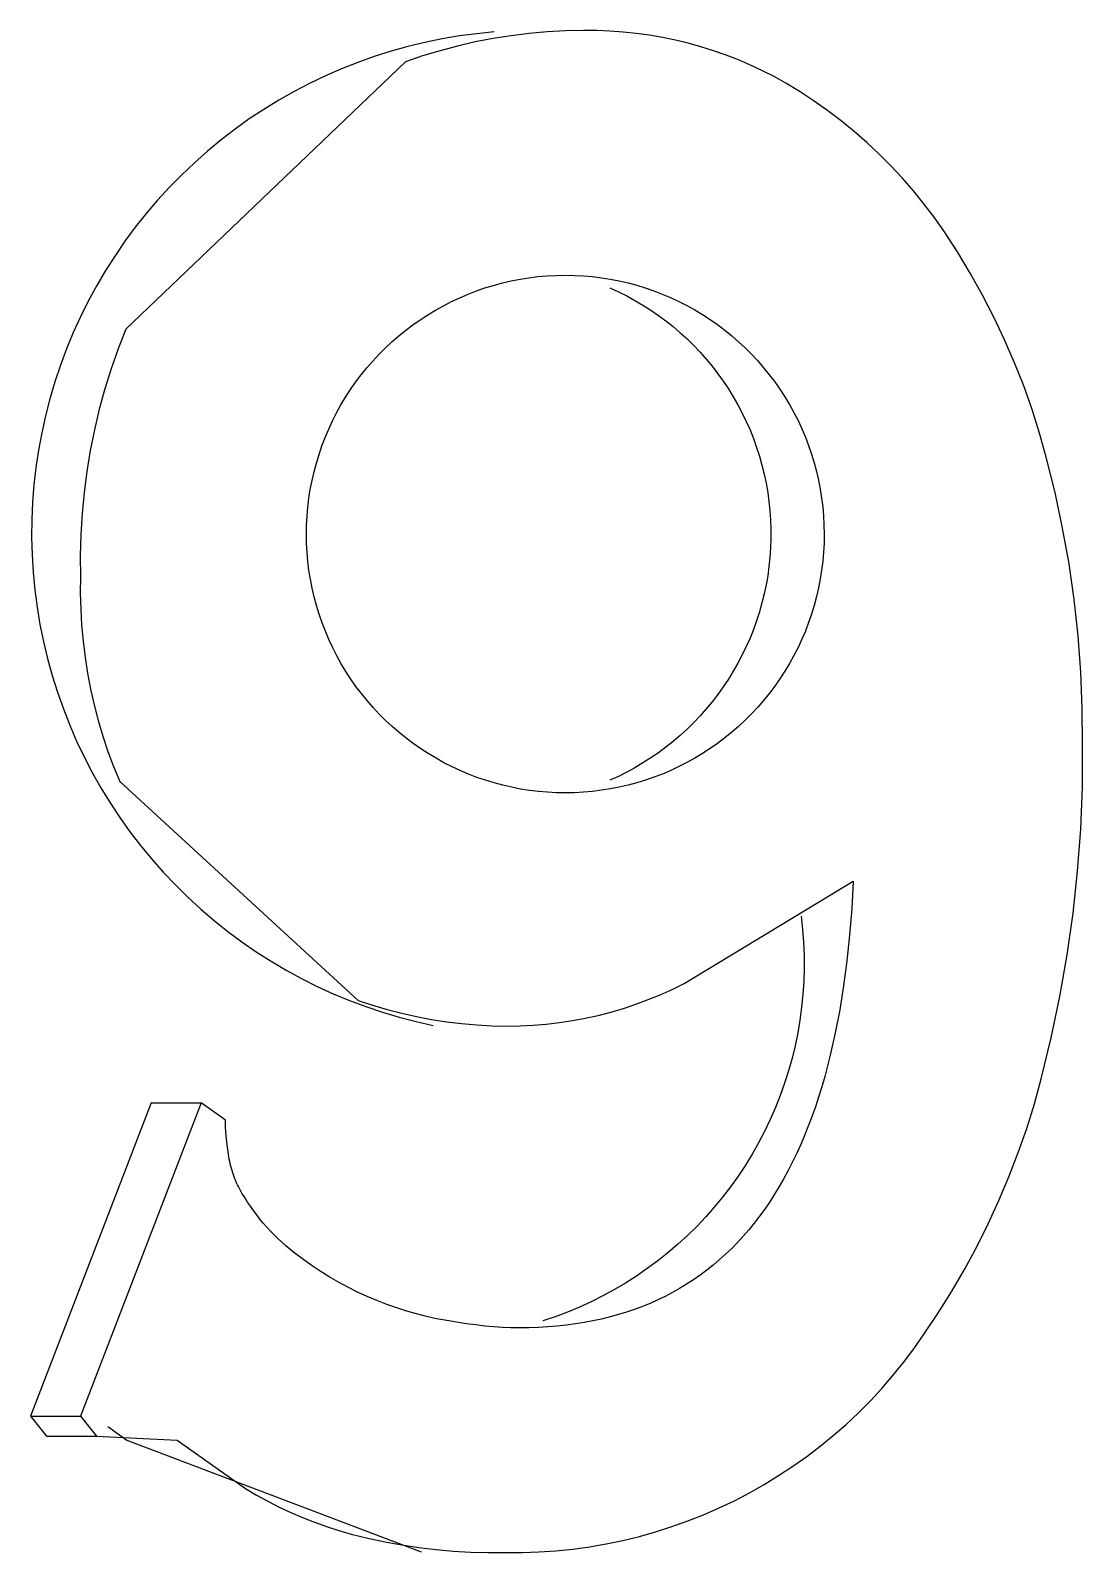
# Model space of a CAD drawing. Header units: millimetres. Extents: x 974 to 5700, y -47 to 3256.
# Drawn here: x 2808.15 to 2809.414, y 2651.844 to 2653.673 of the extents above; entities that cross this region are included whole.
import ezdxf

# ---------------------------------------------------------------- set-up
doc = ezdxf.new("R2010")
doc.units = ezdxf.units.MM
doc.header["$MEASUREMENT"] = 0
doc.layers.add('Utwórz2D linie widoczne', color=7, linetype='Continuous', true_color=0x000000)

msp = doc.modelspace()

# ---------------------------------------------------------------- linework, layer by layer
at = {"layer": 'Utwórz2D linie widoczne'}
for p, q in [((2808.6241, 2653.6586), (2808.6037, 2653.6537)), ((2808.6448, 2653.6629), (2808.6241, 2653.6586)), ((2808.6655, 2653.6664), (2808.6448, 2653.6629)), ((2808.6847, 2653.6592), (2808.6634, 2653.6543)), ((2808.6864, 2653.6691), (2808.6655, 2653.6664)), ((2808.7062, 2653.6633), (2808.6847, 2653.6592)), ((2808.7074, 2653.6712), (2808.6864, 2653.6691)), ((2808.7277, 2653.6667), (2808.7062, 2653.6633)), ((2808.7494, 2653.6694), (2808.7277, 2653.6667)), ((2808.7711, 2653.6713), (2808.7494, 2653.6694)), ((2808.7929, 2653.6726), (2808.7711, 2653.6713)), ((2808.8148, 2653.673), (2808.7929, 2653.6726)), ((2808.8306, 2653.6729), (2808.8148, 2653.673)), ((2808.8465, 2653.6723), (2808.8306, 2653.6729)), ((2808.8624, 2653.6711), (2808.8465, 2653.6723)), ((2808.8781, 2653.6695), (2808.8624, 2653.6711)), ((2808.8939, 2653.6673), (2808.8781, 2653.6695)), ((2808.9095, 2653.6646), (2808.8939, 2653.6673)), ((2808.9251, 2653.6613), (2808.9095, 2653.6646)), ((2808.9405, 2653.6576), (2808.9251, 2653.6613)), ((2808.5633, 2653.6417), (2808.5434, 2653.6346)), ((2808.5834, 2653.648), (2808.5633, 2653.6417)), ((2808.6037, 2653.6537), (2808.5834, 2653.648)), ((2808.6214, 2653.6425), (2808.6007, 2653.6355)), ((2808.6423, 2653.6487), (2808.6214, 2653.6425)), ((2808.6634, 2653.6543), (2808.6423, 2653.6487)), ((2808.9558, 2653.6533), (2808.9405, 2653.6576)), ((2808.971, 2653.6486), (2808.9558, 2653.6533)), ((2808.986, 2653.6433), (2808.971, 2653.6486)), ((2809.0008, 2653.6376), (2808.986, 2653.6433)), ((2808.6007, 2653.6355), (2808.2647, 2653.3141)), ((2808.5238, 2653.6269), (2808.5045, 2653.6185)), ((2808.5434, 2653.6346), (2808.5238, 2653.6269)), ((2809.0154, 2653.6314), (2809.0008, 2653.6376)), ((2809.0298, 2653.6246), (2809.0154, 2653.6314)), ((2809.0439, 2653.6175), (2809.0298, 2653.6246)), ((2808.4855, 2653.6094), (2808.4668, 2653.5996)), ((2808.5045, 2653.6185), (2808.4855, 2653.6094)), ((2809.0579, 2653.6098), (2809.0439, 2653.6175)), ((2809.0751, 2653.5993), (2809.0579, 2653.6098)), ((2808.4485, 2653.5893), (2808.4306, 2653.5782)), ((2808.4668, 2653.5996), (2808.4485, 2653.5893)), ((2809.0919, 2653.5882), (2809.0751, 2653.5993)), ((2809.1084, 2653.5765), (2809.0919, 2653.5882)), ((2808.413, 2653.5666), (2808.3959, 2653.5543)), ((2808.4306, 2653.5782), (2808.413, 2653.5666)), ((2809.1244, 2653.5643), (2809.1084, 2653.5765)), ((2808.3959, 2653.5543), (2808.3792, 2653.5415)), ((2809.14, 2653.5516), (2809.1244, 2653.5643)), ((2809.1552, 2653.5383), (2809.14, 2653.5516)), ((2808.3792, 2653.5415), (2808.3629, 2653.5281)), ((2809.1699, 2653.5245), (2809.1552, 2653.5383)), ((2808.3471, 2653.5141), (2808.3319, 2653.4996)), ((2808.3629, 2653.5281), (2808.3471, 2653.5141)), ((2809.1842, 2653.5102), (2809.1699, 2653.5245)), ((2808.3319, 2653.4996), (2808.3171, 2653.4846)), ((2809.1979, 2653.4954), (2809.1842, 2653.5102)), ((2809.2111, 2653.4802), (2809.1979, 2653.4954)), ((2808.3171, 2653.4846), (2808.3029, 2653.4691)), ((2809.2238, 2653.4646), (2809.2111, 2653.4802)), ((2808.3029, 2653.4691), (2808.2892, 2653.453)), ((2809.236, 2653.4485), (2809.2238, 2653.4646)), ((2808.2892, 2653.453), (2808.2761, 2653.4365)), ((2809.2476, 2653.432), (2809.236, 2653.4485)), ((2808.2761, 2653.4365), (2808.2636, 2653.4196)), ((2809.264, 2653.4069), (2809.2476, 2653.432)), ((2808.2517, 2653.4022), (2808.2403, 2653.3845)), ((2808.2636, 2653.4196), (2808.2517, 2653.4022)), ((2809.2795, 2653.3812), (2809.264, 2653.4069)), ((2808.2403, 2653.3845), (2808.2297, 2653.3663)), ((2808.2297, 2653.3663), (2808.2196, 2653.3478)), ((2808.6963, 2653.3635), (2808.7067, 2653.3666)), ((2808.7067, 2653.3666), (2808.7172, 2653.3695)), ((2808.7172, 2653.3695), (2808.7277, 2653.3719)), ((2808.7277, 2653.3719), (2808.7384, 2653.374)), ((2808.7384, 2653.374), (2808.7491, 2653.3757)), ((2808.7491, 2653.3757), (2808.7599, 2653.3771)), ((2808.7599, 2653.3771), (2808.7707, 2653.378)), ((2808.7707, 2653.378), (2808.7815, 2653.3786)), ((2808.7815, 2653.3786), (2808.7924, 2653.3788)), ((2808.7929, 2653.3788), (2808.8038, 2653.3786)), ((2808.8038, 2653.3786), (2808.8146, 2653.378)), ((2808.8146, 2653.378), (2808.8254, 2653.3771)), ((2808.8254, 2653.3771), (2808.8362, 2653.3758)), ((2808.8362, 2653.3758), (2808.8469, 2653.3741)), ((2808.8469, 2653.3741), (2808.8576, 2653.372)), ((2808.8576, 2653.372), (2808.8682, 2653.3696)), ((2808.8682, 2653.3696), (2808.8787, 2653.3667)), ((2808.8787, 2653.3667), (2808.889, 2653.3636)), ((2809.2942, 2653.355), (2809.2795, 2653.3812)), ((2808.2196, 2653.3478), (2808.2102, 2653.3289)), ((2808.6464, 2653.3422), (2808.6561, 2653.3471)), ((2808.6561, 2653.3471), (2808.6659, 2653.3517)), ((2808.6659, 2653.3517), (2808.6759, 2653.356)), ((2808.6759, 2653.356), (2808.686, 2653.3599)), ((2808.686, 2653.3599), (2808.6963, 2653.3635)), ((2808.8465, 2653.3636), (2808.8567, 2653.3589)), ((2808.8567, 2653.3589), (2808.8666, 2653.3539)), ((2808.8666, 2653.3539), (2808.8765, 2653.3486)), ((2808.8765, 2653.3486), (2808.8861, 2653.3429)), ((2808.889, 2653.3636), (2808.8993, 2653.36)), ((2808.8993, 2653.36), (2808.9094, 2653.3561)), ((2808.9094, 2653.3561), (2808.9194, 2653.3519)), ((2808.9194, 2653.3519), (2808.9293, 2653.3473)), ((2808.9293, 2653.3473), (2808.9389, 2653.3424)), ((2809.3079, 2653.3284), (2809.2942, 2653.355)), ((2808.2102, 2653.3289), (2808.2015, 2653.3098)), ((2808.6186, 2653.3254), (2808.6276, 2653.3313)), ((2808.6276, 2653.3313), (2808.6369, 2653.3369)), ((2808.6369, 2653.3369), (2808.6464, 2653.3422)), ((2808.8861, 2653.3429), (2808.8955, 2653.3369)), ((2808.8955, 2653.3369), (2808.9047, 2653.3306)), ((2808.9047, 2653.3306), (2808.9137, 2653.3239)), ((2808.9389, 2653.3424), (2808.9484, 2653.3371)), ((2808.9484, 2653.3371), (2808.9577, 2653.3315)), ((2808.9577, 2653.3315), (2808.9668, 2653.3256)), ((2808.2647, 2653.3141), (2808.2555, 2653.2905)), ((2808.5926, 2653.3058), (2808.601, 2653.3126)), ((2808.601, 2653.3126), (2808.6097, 2653.3192)), ((2808.6097, 2653.3192), (2808.6186, 2653.3254)), ((2808.9137, 2653.3239), (2808.9224, 2653.317)), ((2808.9224, 2653.317), (2808.9309, 2653.3097)), ((2808.9668, 2653.3256), (2808.9757, 2653.3194)), ((2808.9757, 2653.3194), (2808.9844, 2653.3128)), ((2808.9844, 2653.3128), (2808.9928, 2653.306)), ((2809.3208, 2653.3013), (2809.3079, 2653.3284)), ((2808.2015, 2653.3098), (2808.1934, 2653.2903)), ((2808.5765, 2653.2912), (2808.5844, 2653.2986)), ((2808.5844, 2653.2986), (2808.5926, 2653.3058)), ((2808.9309, 2653.3097), (2808.9391, 2653.3022)), ((2808.9391, 2653.3022), (2808.9471, 2653.2944)), ((2808.9471, 2653.2944), (2808.9548, 2653.2863)), ((2808.9928, 2653.306), (2809.001, 2653.2989)), ((2809.001, 2653.2989), (2809.009, 2653.2915)), ((2809.3327, 2653.2737), (2809.3208, 2653.3013)), ((2808.1934, 2653.2903), (2808.1861, 2653.2706)), ((2808.2555, 2653.2905), (2808.2471, 2653.2665)), ((2808.5543, 2653.2674), (2808.5614, 2653.2756)), ((2808.5614, 2653.2756), (2808.5688, 2653.2835)), ((2808.5688, 2653.2835), (2808.5765, 2653.2912)), ((2808.9548, 2653.2863), (2808.9622, 2653.278)), ((2808.9622, 2653.278), (2808.9693, 2653.2694)), ((2809.009, 2653.2915), (2809.0166, 2653.2838)), ((2809.0166, 2653.2838), (2809.024, 2653.2759)), ((2809.024, 2653.2759), (2809.0312, 2653.2677)), ((2809.3437, 2653.2458), (2809.3327, 2653.2737)), ((2808.1861, 2653.2706), (2808.1794, 2653.2506)), ((2808.2471, 2653.2665), (2808.2395, 2653.2422)), ((2808.5409, 2653.2503), (2808.5475, 2653.2589)), ((2808.5475, 2653.2589), (2808.5543, 2653.2674)), ((2808.9693, 2653.2694), (2808.9762, 2653.2605)), ((2808.9762, 2653.2605), (2808.9827, 2653.2514)), ((2809.0312, 2653.2677), (2809.038, 2653.2592)), ((2809.038, 2653.2592), (2809.0445, 2653.2506)), ((2808.1794, 2653.2506), (2808.1734, 2653.2304)), ((2808.2395, 2653.2422), (2808.2328, 2653.2177)), ((2808.5288, 2653.2323), (2808.5347, 2653.2414)), ((2808.5347, 2653.2414), (2808.5409, 2653.2503)), ((2808.9827, 2653.2514), (2808.9889, 2653.2421)), ((2808.9889, 2653.2421), (2808.9947, 2653.2326)), ((2809.0445, 2653.2506), (2809.0508, 2653.2417)), ((2809.0508, 2653.2417), (2809.0567, 2653.2326)), ((2809.3537, 2653.2176), (2809.3437, 2653.2458)), ((2808.1734, 2653.2304), (2808.1681, 2653.21)), ((2808.518, 2653.2134), (2808.5232, 2653.2229)), ((2808.5232, 2653.2229), (2808.5288, 2653.2323)), ((2808.9947, 2653.2326), (2809.0003, 2653.223)), ((2809.0003, 2653.223), (2809.0055, 2653.2131)), ((2809.0567, 2653.2326), (2809.0623, 2653.2233)), ((2809.0623, 2653.2233), (2809.0675, 2653.2138)), ((2808.1681, 2653.21), (2808.1636, 2653.1894)), ((2808.2328, 2653.2177), (2808.2269, 2653.193)), ((2808.5085, 2653.1939), (2808.5131, 2653.2038)), ((2808.5131, 2653.2038), (2808.518, 2653.2134)), ((2809.0055, 2653.2131), (2809.0103, 2653.203)), ((2809.0103, 2653.203), (2809.0148, 2653.1928)), ((2809.0675, 2653.2138), (2809.0725, 2653.2041)), ((2809.0725, 2653.2041), (2809.077, 2653.1943)), ((2809.3627, 2653.189), (2809.3537, 2653.2176)), ((2808.1636, 2653.1894), (2808.1597, 2653.1687)), ((2808.2269, 2653.193), (2808.2219, 2653.1681)), ((2808.5004, 2653.1738), (2808.5043, 2653.1839)), ((2808.5043, 2653.1839), (2808.5085, 2653.1939)), ((2809.0148, 2653.1928), (2809.0189, 2653.1824)), ((2809.0189, 2653.1824), (2809.0227, 2653.1719)), ((2809.077, 2653.1943), (2809.0813, 2653.1843)), ((2809.0813, 2653.1843), (2809.0852, 2653.1741)), ((2809.3708, 2653.1601), (2809.3627, 2653.189)), ((2808.1597, 2653.1687), (2808.1566, 2653.1479)), ((2808.2219, 2653.1681), (2808.2178, 2653.143)), ((2808.4969, 2653.1635), (2808.5004, 2653.1738)), ((2809.0227, 2653.1719), (2809.0262, 2653.1613)), ((2809.0852, 2653.1741), (2809.0887, 2653.1639)), ((2809.0887, 2653.1639), (2809.0919, 2653.1535)), ((2808.1566, 2653.1479), (2808.1542, 2653.127)), ((2808.4909, 2653.1426), (2808.4937, 2653.1531)), ((2808.4937, 2653.1531), (2808.4969, 2653.1635)), ((2809.0262, 2653.1613), (2809.0292, 2653.1506)), ((2809.0292, 2653.1506), (2809.0319, 2653.1397)), ((2809.0919, 2653.1535), (2809.0947, 2653.143)), ((2809.3814, 2653.1177), (2809.3708, 2653.1601)), ((2808.2178, 2653.143), (2808.2145, 2653.1178)), ((2808.4864, 2653.1214), (2808.4885, 2653.1321)), ((2808.4885, 2653.1321), (2808.4909, 2653.1426)), ((2809.0319, 2653.1397), (2809.0342, 2653.1288)), ((2809.0342, 2653.1288), (2809.0361, 2653.1178)), ((2809.0947, 2653.143), (2809.0971, 2653.1324)), ((2809.0971, 2653.1324), (2809.0992, 2653.1218)), ((2808.1542, 2653.127), (2808.1526, 2653.106)), ((2808.2145, 2653.1178), (2808.2121, 2653.0925)), ((2808.4834, 2653.0999), (2808.4847, 2653.1107)), ((2808.4847, 2653.1107), (2808.4864, 2653.1214)), ((2809.0361, 2653.1178), (2809.0376, 2653.1067)), ((2809.0992, 2653.1218), (2809.1009, 2653.111)), ((2809.1009, 2653.111), (2809.1022, 2653.1003)), ((2809.3905, 2653.075), (2809.3814, 2653.1177)), ((2808.1526, 2653.106), (2808.1516, 2653.0849)), ((2808.2121, 2653.0925), (2808.2106, 2653.0672)), ((2808.4825, 2653.0891), (2808.4834, 2653.0999)), ((2809.0376, 2653.1067), (2809.0388, 2653.0956)), ((2809.0388, 2653.0956), (2809.0396, 2653.0845)), ((2809.1022, 2653.1003), (2809.1032, 2653.0895)), ((2808.1516, 2653.0849), (2808.1514, 2653.0638)), ((2808.4817, 2653.0674), (2808.4819, 2653.0783)), ((2808.4819, 2653.0783), (2808.4825, 2653.0891)), ((2809.0396, 2653.0845), (2809.04, 2653.0733)), ((2809.04, 2653.0733), (2809.04, 2653.0622)), ((2809.1032, 2653.0895), (2809.1037, 2653.0786)), ((2809.1037, 2653.0786), (2809.1039, 2653.0678)), ((2809.3982, 2653.0321), (2809.3905, 2653.075)), ((2808.1514, 2653.0638), (2808.152, 2653.0428)), ((2808.2106, 2653.0672), (2808.2099, 2653.0418)), ((2808.4819, 2653.0565), (2808.4817, 2653.0674)), ((2808.4825, 2653.0457), (2808.4819, 2653.0565)), ((2809.04, 2653.0622), (2809.0396, 2653.051)), ((2809.1038, 2653.0569), (2809.1032, 2653.0461)), ((2809.1039, 2653.0678), (2809.1038, 2653.0569)), ((2808.152, 2653.0428), (2808.1533, 2653.0218)), ((2808.2099, 2653.0418), (2808.2102, 2653.0164)), ((2808.4835, 2653.0349), (2808.4825, 2653.0457)), ((2809.0388, 2653.0399), (2809.0376, 2653.0288)), ((2809.0396, 2653.051), (2809.0388, 2653.0399)), ((2809.1032, 2653.0461), (2809.1022, 2653.0353)), ((2808.1533, 2653.0218), (2808.1553, 2653.0008)), ((2808.4848, 2653.0241), (2808.4835, 2653.0349)), ((2808.4865, 2653.0134), (2808.4848, 2653.0241)), ((2809.0361, 2653.0177), (2809.0342, 2653.0067)), ((2809.0376, 2653.0288), (2809.0361, 2653.0177)), ((2809.1009, 2653.0245), (2809.0992, 2653.0138)), ((2809.1022, 2653.0353), (2809.1009, 2653.0245)), ((2809.4044, 2652.9889), (2809.3982, 2653.0321)), ((2808.1553, 2653.0008), (2808.158, 2652.9799)), ((2808.2102, 2653.0164), (2808.21, 2652.997)), ((2808.4886, 2653.0027), (2808.4865, 2653.0134)), ((2808.4911, 2652.9922), (2808.4886, 2653.0027)), ((2809.0342, 2653.0067), (2809.0319, 2652.9958)), ((2809.0972, 2653.0031), (2809.0947, 2652.9925)), ((2809.0992, 2653.0138), (2809.0972, 2653.0031)), ((2808.21, 2652.997), (2808.2105, 2652.9775)), ((2808.4939, 2652.9817), (2808.4911, 2652.9922)), ((2808.4971, 2652.9713), (2808.4939, 2652.9817)), ((2809.0292, 2652.9849), (2809.0262, 2652.9742)), ((2809.0319, 2652.9958), (2809.0292, 2652.9849)), ((2809.0919, 2652.982), (2809.0887, 2652.9716)), ((2809.0947, 2652.9925), (2809.0919, 2652.982)), ((2809.4091, 2652.9455), (2809.4044, 2652.9889)), ((2808.158, 2652.9799), (2808.1615, 2652.9591)), ((2808.2105, 2652.9775), (2808.2116, 2652.9582)), ((2808.5006, 2652.961), (2808.4971, 2652.9713)), ((2809.0227, 2652.9636), (2809.0189, 2652.9531)), ((2809.0262, 2652.9742), (2809.0227, 2652.9636)), ((2809.0887, 2652.9716), (2809.0852, 2652.9614)), ((2808.1615, 2652.9591), (2808.1657, 2652.9385)), ((2808.2116, 2652.9582), (2808.2133, 2652.9388)), ((2808.5045, 2652.9509), (2808.5006, 2652.961)), ((2808.5088, 2652.9409), (2808.5045, 2652.9509)), ((2809.0189, 2652.9531), (2809.0148, 2652.9427)), ((2809.0813, 2652.9512), (2809.0771, 2652.9413)), ((2809.0852, 2652.9614), (2809.0813, 2652.9512)), ((2809.4124, 2652.9019), (2809.4091, 2652.9455)), ((2808.1657, 2652.9385), (2808.1706, 2652.918)), ((2808.2133, 2652.9388), (2808.2157, 2652.9195)), ((2808.5134, 2652.9311), (2808.5088, 2652.9409)), ((2808.5183, 2652.9214), (2808.5134, 2652.9311)), ((2809.0103, 2652.9325), (2809.0055, 2652.9224)), ((2809.0148, 2652.9427), (2809.0103, 2652.9325)), ((2809.0725, 2652.9314), (2809.0676, 2652.9217)), ((2809.0771, 2652.9413), (2809.0725, 2652.9314)), ((2808.1706, 2652.918), (2808.1762, 2652.8977)), ((2808.2157, 2652.9195), (2808.2187, 2652.9004)), ((2808.5236, 2652.9119), (2808.5183, 2652.9214)), ((2808.5292, 2652.9026), (2808.5236, 2652.9119)), ((2809.0003, 2652.9125), (2808.9947, 2652.9028)), ((2809.0055, 2652.9224), (2809.0003, 2652.9125)), ((2809.0623, 2652.9122), (2809.0567, 2652.9029)), ((2809.0676, 2652.9217), (2809.0623, 2652.9122)), ((2808.1762, 2652.8977), (2808.1825, 2652.8776)), ((2808.2187, 2652.9004), (2808.2224, 2652.8813)), ((2808.5351, 2652.8935), (2808.5292, 2652.9026)), ((2808.5413, 2652.8846), (2808.5351, 2652.8935)), ((2808.9889, 2652.8933), (2808.9827, 2652.884)), ((2808.9947, 2652.9028), (2808.9889, 2652.8933)), ((2809.0508, 2652.8938), (2809.0446, 2652.8849)), ((2809.0567, 2652.9029), (2809.0508, 2652.8938)), ((2809.4141, 2652.8583), (2809.4124, 2652.9019)), ((2808.1825, 2652.8776), (2808.1896, 2652.8577)), ((2808.2224, 2652.8813), (2808.2266, 2652.8623)), ((2808.5479, 2652.876), (2808.5413, 2652.8846)), ((2808.5547, 2652.8675), (2808.5479, 2652.876)), ((2808.9762, 2652.875), (2808.9693, 2652.8661)), ((2808.9827, 2652.884), (2808.9762, 2652.875)), ((2809.0381, 2652.8763), (2809.0312, 2652.8678)), ((2809.0446, 2652.8849), (2809.0381, 2652.8763)), ((2808.1896, 2652.8577), (2808.1973, 2652.8381)), ((2808.2266, 2652.8623), (2808.2315, 2652.8435)), ((2808.5618, 2652.8594), (2808.5547, 2652.8675)), ((2808.5692, 2652.8514), (2808.5618, 2652.8594)), ((2808.9622, 2652.8575), (2808.9548, 2652.8492)), ((2808.9693, 2652.8661), (2808.9622, 2652.8575)), ((2809.0241, 2652.8596), (2809.0167, 2652.8517)), ((2809.0312, 2652.8678), (2809.0241, 2652.8596)), ((2809.4144, 2652.8147), (2809.4141, 2652.8583)), ((2808.1973, 2652.8381), (2808.2056, 2652.8188)), ((2808.2315, 2652.8435), (2808.2371, 2652.8249)), ((2808.5769, 2652.8438), (2808.5692, 2652.8514)), ((2808.5849, 2652.8364), (2808.5769, 2652.8438)), ((2808.5931, 2652.8292), (2808.5849, 2652.8364)), ((2808.9471, 2652.8411), (2808.9391, 2652.8333)), ((2808.9548, 2652.8492), (2808.9471, 2652.8411)), ((2809.0011, 2652.8366), (2808.9929, 2652.8295)), ((2809.009, 2652.844), (2809.0011, 2652.8366)), ((2809.0167, 2652.8517), (2809.009, 2652.844)), ((2808.2056, 2652.8188), (2808.2147, 2652.7998)), ((2808.2371, 2652.8249), (2808.2432, 2652.8065)), ((2808.6015, 2652.8224), (2808.5931, 2652.8292)), ((2808.6102, 2652.8159), (2808.6015, 2652.8224)), ((2808.9224, 2652.8185), (2808.9137, 2652.8115)), ((2808.9309, 2652.8257), (2808.9224, 2652.8185)), ((2808.9391, 2652.8333), (2808.9309, 2652.8257)), ((2808.9845, 2652.8226), (2808.9758, 2652.8161)), ((2808.9929, 2652.8295), (2808.9845, 2652.8226)), ((2808.2147, 2652.7998), (2808.2244, 2652.7811)), ((2808.2432, 2652.8065), (2808.2499, 2652.7883)), ((2808.6191, 2652.8097), (2808.6102, 2652.8159)), ((2808.6282, 2652.8038), (2808.6191, 2652.8097)), ((2808.6375, 2652.7982), (2808.6282, 2652.8038)), ((2808.647, 2652.7929), (2808.6375, 2652.7982)), ((2808.8955, 2652.7986), (2808.8861, 2652.7926)), ((2808.9047, 2652.8049), (2808.8955, 2652.7986)), ((2808.9137, 2652.8115), (2808.9047, 2652.8049)), ((2808.9485, 2652.7984), (2808.939, 2652.7931)), ((2808.9578, 2652.804), (2808.9485, 2652.7984)), ((2808.9669, 2652.8099), (2808.9578, 2652.804)), ((2808.9758, 2652.8161), (2808.9669, 2652.8099)), ((2809.4142, 2652.7639), (2809.4144, 2652.8147)), ((2808.2244, 2652.7811), (2808.2348, 2652.7627)), ((2808.2499, 2652.7883), (2808.2573, 2652.7703)), ((2808.6567, 2652.788), (2808.647, 2652.7929)), ((2808.6665, 2652.7834), (2808.6567, 2652.788)), ((2808.6765, 2652.7792), (2808.6665, 2652.7834)), ((2808.8666, 2652.7815), (2808.8567, 2652.7765)), ((2808.8765, 2652.7869), (2808.8666, 2652.7815)), ((2808.8861, 2652.7926), (2808.8765, 2652.7869)), ((2808.9195, 2652.7836), (2808.9095, 2652.7793)), ((2808.9293, 2652.7882), (2808.9195, 2652.7836)), ((2808.939, 2652.7931), (2808.9293, 2652.7882)), ((2808.2348, 2652.7627), (2808.2458, 2652.7448)), ((2808.2573, 2652.7703), (2808.544, 2652.5071)), ((2808.6866, 2652.7753), (2808.6765, 2652.7792)), ((2808.6969, 2652.7718), (2808.6866, 2652.7753)), ((2808.7073, 2652.7686), (2808.6969, 2652.7718)), ((2808.7178, 2652.7658), (2808.7073, 2652.7686)), ((2808.7284, 2652.7634), (2808.7178, 2652.7658)), ((2808.739, 2652.7613), (2808.7284, 2652.7634)), ((2808.7497, 2652.7596), (2808.739, 2652.7613)), ((2808.847, 2652.7614), (2808.8363, 2652.7597)), ((2808.8567, 2652.7765), (2808.8465, 2652.7719)), ((2808.8577, 2652.7634), (2808.847, 2652.7614)), ((2808.8683, 2652.7659), (2808.8577, 2652.7634)), ((2808.8787, 2652.7687), (2808.8683, 2652.7659)), ((2808.8891, 2652.7719), (2808.8787, 2652.7687)), ((2808.8994, 2652.7754), (2808.8891, 2652.7719)), ((2808.9095, 2652.7793), (2808.8994, 2652.7754)), ((2809.4122, 2652.7132), (2809.4142, 2652.7639)), ((2808.2458, 2652.7448), (2808.2574, 2652.7272)), ((2808.7605, 2652.7583), (2808.7497, 2652.7596)), ((2808.7713, 2652.7574), (2808.7605, 2652.7583)), ((2808.7822, 2652.7568), (2808.7713, 2652.7574)), ((2808.793, 2652.7566), (2808.7822, 2652.7568)), ((2808.8039, 2652.7568), (2808.793, 2652.7566)), ((2808.8147, 2652.7574), (2808.8039, 2652.7568)), ((2808.8255, 2652.7583), (2808.8147, 2652.7574)), ((2808.8363, 2652.7597), (2808.8255, 2652.7583)), ((2808.2574, 2652.7272), (2808.2696, 2652.71)), ((2808.2696, 2652.71), (2808.2824, 2652.6933)), ((2809.4085, 2652.6625), (2809.4122, 2652.7132)), ((2808.2824, 2652.6933), (2808.2958, 2652.677)), ((2808.2958, 2652.677), (2808.3097, 2652.6613)), ((2808.3097, 2652.6613), (2808.3242, 2652.646)), ((2809.4031, 2652.612), (2809.4085, 2652.6625)), ((2808.3242, 2652.646), (2808.3392, 2652.6312)), ((2808.9356, 2652.5275), (2809.1388, 2652.6506)), ((2809.1388, 2652.6506), (2809.137, 2652.6175)), ((2808.3392, 2652.6312), (2808.3547, 2652.6169)), ((2808.3547, 2652.6169), (2808.3707, 2652.6032)), ((2809.137, 2652.6175), (2809.1344, 2652.5856)), ((2808.3707, 2652.6032), (2808.3872, 2652.5901)), ((2809.0762, 2652.6083), (2809.0779, 2652.5928)), ((2809.3961, 2652.5618), (2809.4031, 2652.612)), ((2808.3872, 2652.5901), (2808.4041, 2652.5775)), ((2809.0779, 2652.5928), (2809.0791, 2652.5772)), ((2809.1344, 2652.5856), (2809.1312, 2652.5546)), ((2808.4041, 2652.5775), (2808.4215, 2652.5656)), ((2808.4215, 2652.5656), (2808.4392, 2652.5542)), ((2809.0791, 2652.5772), (2809.0797, 2652.5615)), ((2809.0797, 2652.5615), (2809.0798, 2652.5459)), ((2809.3873, 2652.5118), (2809.3961, 2652.5618)), ((2808.4392, 2652.5542), (2808.4574, 2652.5435)), ((2808.4574, 2652.5435), (2808.4759, 2652.5335)), ((2809.0798, 2652.5459), (2809.0794, 2652.5302)), ((2809.1312, 2652.5546), (2809.1272, 2652.5247)), ((2808.4759, 2652.5335), (2808.4947, 2652.524)), ((2808.4947, 2652.524), (2808.5139, 2652.5153)), ((2808.9214, 2652.5205), (2808.9356, 2652.5275)), ((2809.0794, 2652.5302), (2809.0784, 2652.5146)), ((2809.1272, 2652.5247), (2809.1226, 2652.4959)), ((2808.5139, 2652.5153), (2808.5333, 2652.5072)), ((2808.5333, 2652.5072), (2808.553, 2652.4998)), ((2808.544, 2652.5071), (2808.5613, 2652.5014)), ((2808.8776, 2652.5026), (2808.8924, 2652.5081)), ((2808.8924, 2652.5081), (2808.907, 2652.514)), ((2808.907, 2652.514), (2808.9214, 2652.5205)), ((2809.0784, 2652.5146), (2809.0768, 2652.4991)), ((2809.3769, 2652.4621), (2809.3873, 2652.5118)), ((2808.553, 2652.4998), (2808.573, 2652.4931)), ((2808.5613, 2652.5014), (2808.5788, 2652.4963)), ((2808.573, 2652.4931), (2808.5932, 2652.487)), ((2808.5788, 2652.4963), (2808.5965, 2652.4918)), ((2808.5932, 2652.487), (2808.6136, 2652.4817)), ((2808.5965, 2652.4918), (2808.6142, 2652.4878)), ((2808.6142, 2652.4878), (2808.6321, 2652.4844)), ((2808.8168, 2652.4858), (2808.8322, 2652.4892)), ((2808.8322, 2652.4892), (2808.8475, 2652.4932)), ((2808.8475, 2652.4932), (2808.8626, 2652.4976)), ((2808.8626, 2652.4976), (2808.8776, 2652.5026)), ((2809.0768, 2652.4991), (2809.0747, 2652.4835)), ((2809.1226, 2652.4959), (2809.1173, 2652.4681)), ((2808.6136, 2652.4817), (2808.6341, 2652.4771)), ((2808.6321, 2652.4844), (2808.6501, 2652.4816)), ((2808.6501, 2652.4816), (2808.6682, 2652.4794)), ((2808.6682, 2652.4794), (2808.6864, 2652.4778)), ((2808.6864, 2652.4778), (2808.7045, 2652.4768)), ((2808.7045, 2652.4768), (2808.7227, 2652.4763)), ((2808.7227, 2652.4763), (2808.7385, 2652.4766)), ((2808.7385, 2652.4766), (2808.7543, 2652.4773)), ((2808.7543, 2652.4773), (2808.77, 2652.4787)), ((2808.77, 2652.4787), (2808.7857, 2652.4805)), ((2808.7857, 2652.4805), (2808.8013, 2652.4829)), ((2808.8013, 2652.4829), (2808.8168, 2652.4858)), ((2809.0747, 2652.4835), (2809.0721, 2652.4681)), ((2809.069, 2652.4528), (2809.0653, 2652.4376)), ((2809.0721, 2652.4681), (2809.069, 2652.4528)), ((2809.1173, 2652.4681), (2809.1113, 2652.4414)), ((2809.3648, 2652.4128), (2809.3769, 2652.4621)), ((2809.0653, 2652.4376), (2809.0611, 2652.4225)), ((2809.1113, 2652.4414), (2809.108, 2652.4284)), ((2809.0611, 2652.4225), (2809.0563, 2652.4076)), ((2809.1046, 2652.4157), (2809.101, 2652.4032)), ((2809.108, 2652.4284), (2809.1046, 2652.4157)), ((2809.0563, 2652.4076), (2809.0511, 2652.3928)), ((2809.101, 2652.4032), (2809.0972, 2652.391)), ((2809.3565, 2652.383), (2809.3648, 2652.4128)), ((2808.2952, 2652.384), (2808.1501, 2652.0075)), ((2808.3553, 2652.384), (2808.2102, 2652.0075)), ((2808.2952, 2652.384), (2808.3553, 2652.384)), ((2808.3843, 2652.3632), (2808.3553, 2652.384)), ((2809.0453, 2652.3783), (2809.0391, 2652.3639)), ((2809.0511, 2652.3928), (2809.0453, 2652.3783)), ((2809.0933, 2652.3791), (2809.0891, 2652.3674)), ((2809.0972, 2652.391), (2809.0933, 2652.3791)), ((2809.3473, 2652.3534), (2809.3565, 2652.383)), ((2808.3844, 2652.3589), (2808.3843, 2652.3632)), ((2808.3845, 2652.3543), (2808.3844, 2652.3589)), ((2809.0391, 2652.3639), (2809.0323, 2652.3498)), ((2809.0891, 2652.3674), (2809.0848, 2652.356)), ((2808.3848, 2652.3495), (2808.3845, 2652.3543)), ((2808.3852, 2652.3445), (2808.3848, 2652.3495)), ((2808.3864, 2652.3338), (2808.3852, 2652.3445)), ((2809.0323, 2652.3498), (2809.0251, 2652.3359)), ((2809.0804, 2652.3449), (2809.0757, 2652.334)), ((2809.0848, 2652.356), (2809.0804, 2652.3449)), ((2809.3371, 2652.3242), (2809.3473, 2652.3534)), ((2808.388, 2652.3223), (2808.3864, 2652.3338)), ((2808.3885, 2652.3193), (2808.388, 2652.3223)), ((2809.0174, 2652.3223), (2809.0092, 2652.309)), ((2809.0251, 2652.3359), (2809.0174, 2652.3223)), ((2809.0709, 2652.3234), (2809.066, 2652.313)), ((2809.0757, 2652.334), (2809.0709, 2652.3234)), ((2809.326, 2652.2953), (2809.3371, 2652.3242)), ((2808.389, 2652.3164), (2808.3885, 2652.3193)), ((2808.3895, 2652.3136), (2808.389, 2652.3164)), ((2808.3902, 2652.3108), (2808.3895, 2652.3136)), ((2808.3908, 2652.308), (2808.3902, 2652.3108)), ((2808.3915, 2652.3053), (2808.3908, 2652.308)), ((2808.3923, 2652.3027), (2808.3915, 2652.3053)), ((2809.0092, 2652.309), (2809.0005, 2652.2959)), ((2809.066, 2652.313), (2809.0608, 2652.3029)), ((2808.3931, 2652.3001), (2808.3923, 2652.3027)), ((2808.3939, 2652.2975), (2808.3931, 2652.3001)), ((2808.3948, 2652.295), (2808.3939, 2652.2975)), ((2808.3958, 2652.2926), (2808.3948, 2652.295)), ((2808.3968, 2652.2902), (2808.3958, 2652.2926)), ((2808.3978, 2652.2879), (2808.3968, 2652.2902)), ((2808.3989, 2652.2856), (2808.3978, 2652.2879)), ((2808.4, 2652.2834), (2808.3989, 2652.2856)), ((2809.0005, 2652.2959), (2808.9914, 2652.2832)), ((2809.0555, 2652.2931), (2809.05, 2652.2835)), ((2809.0608, 2652.3029), (2809.0555, 2652.2931)), ((2809.314, 2652.2668), (2809.326, 2652.2953)), ((2808.4012, 2652.2812), (2808.4, 2652.2834)), ((2808.4043, 2652.2757), (2808.4012, 2652.2812)), ((2808.4076, 2652.2703), (2808.4043, 2652.2757)), ((2808.4109, 2652.2649), (2808.4076, 2652.2703)), ((2808.9819, 2652.2708), (2808.9719, 2652.2587)), ((2808.9914, 2652.2832), (2808.9819, 2652.2708)), ((2809.0443, 2652.2742), (2809.0385, 2652.2652)), ((2809.05, 2652.2835), (2809.0443, 2652.2742)), ((2808.4145, 2652.2597), (2808.4109, 2652.2649)), ((2808.4181, 2652.2545), (2808.4145, 2652.2597)), ((2808.422, 2652.2494), (2808.4181, 2652.2545)), ((2808.4259, 2652.2443), (2808.422, 2652.2494)), ((2808.9719, 2652.2587), (2808.9616, 2652.247)), ((2809.0325, 2652.2564), (2809.0263, 2652.2479)), ((2809.0385, 2652.2652), (2809.0325, 2652.2564)), ((2809.3011, 2652.2387), (2809.314, 2652.2668)), ((2808.4299, 2652.2394), (2808.4259, 2652.2443)), ((2808.4341, 2652.2346), (2808.4299, 2652.2394)), ((2808.4384, 2652.2299), (2808.4341, 2652.2346)), ((2808.9508, 2652.2356), (2808.9397, 2652.2247)), ((2808.9616, 2652.247), (2808.9508, 2652.2356)), ((2809.0134, 2652.2316), (2809.0067, 2652.2239)), ((2809.0199, 2652.2396), (2809.0134, 2652.2316)), ((2809.0263, 2652.2479), (2809.0199, 2652.2396)), ((2809.2873, 2652.211), (2809.3011, 2652.2387)), ((2808.4429, 2652.2254), (2808.4384, 2652.2299)), ((2808.4474, 2652.2209), (2808.4429, 2652.2254)), ((2808.452, 2652.2166), (2808.4474, 2652.2209)), ((2808.4568, 2652.2124), (2808.452, 2652.2166)), ((2808.9281, 2652.2141), (2808.9162, 2652.2039)), ((2808.9397, 2652.2247), (2808.9281, 2652.2141)), ((2808.9998, 2652.2164), (2808.9928, 2652.2092)), ((2809.0067, 2652.2239), (2808.9998, 2652.2164)), ((2808.4616, 2652.2083), (2808.4568, 2652.2124)), ((2808.4665, 2652.2043), (2808.4616, 2652.2083)), ((2808.4769, 2652.1964), (2808.4665, 2652.2043)), ((2808.4875, 2652.1889), (2808.4769, 2652.1964)), ((2808.904, 2652.1941), (2808.8914, 2652.1848)), ((2808.9162, 2652.2039), (2808.904, 2652.1941)), ((2808.9782, 2652.1956), (2808.9706, 2652.1891)), ((2808.9855, 2652.2022), (2808.9782, 2652.1956)), ((2808.9928, 2652.2092), (2808.9855, 2652.2022)), ((2809.2726, 2652.1838), (2809.2873, 2652.211)), ((2808.4982, 2652.1817), (2808.4875, 2652.1889)), ((2808.5091, 2652.1749), (2808.4982, 2652.1817)), ((2808.8785, 2652.1759), (2808.8653, 2652.1675)), ((2808.8914, 2652.1848), (2808.8785, 2652.1759)), ((2808.9549, 2652.1771), (2808.9469, 2652.1714)), ((2808.9628, 2652.183), (2808.9549, 2652.1771)), ((2808.9706, 2652.1891), (2808.9628, 2652.183)), ((2809.257, 2652.157), (2809.2726, 2652.1838)), ((2808.5203, 2652.1685), (2808.5091, 2652.1749)), ((2808.5316, 2652.1624), (2808.5203, 2652.1685)), ((2808.543, 2652.1567), (2808.5316, 2652.1624)), ((2808.8519, 2652.1596), (2808.8381, 2652.1521)), ((2808.8653, 2652.1675), (2808.8519, 2652.1596)), ((2808.9302, 2652.1609), (2808.9216, 2652.1561)), ((2808.9386, 2652.1661), (2808.9302, 2652.1609)), ((2808.9469, 2652.1714), (2808.9386, 2652.1661)), ((2808.5547, 2652.1513), (2808.543, 2652.1567)), ((2808.5665, 2652.1464), (2808.5547, 2652.1513)), ((2808.5784, 2652.1419), (2808.5665, 2652.1464)), ((2808.5903, 2652.1377), (2808.5784, 2652.1419)), ((2808.8241, 2652.1451), (2808.8099, 2652.1385)), ((2808.8381, 2652.1521), (2808.8241, 2652.1451)), ((2808.8855, 2652.1393), (2808.876, 2652.1358)), ((2808.8947, 2652.1431), (2808.8855, 2652.1393)), ((2808.9039, 2652.1472), (2808.8947, 2652.1431)), ((2808.9128, 2652.1515), (2808.9039, 2652.1472)), ((2808.9216, 2652.1561), (2808.9128, 2652.1515)), ((2809.2406, 2652.1308), (2809.257, 2652.157)), ((2808.6022, 2652.1338), (2808.5903, 2652.1377)), ((2808.6141, 2652.1304), (2808.6022, 2652.1338)), ((2808.6261, 2652.1273), (2808.6141, 2652.1304)), ((2808.6382, 2652.1246), (2808.6261, 2652.1273)), ((2808.6503, 2652.1223), (2808.6382, 2652.1246)), ((2808.6739, 2652.1185), (2808.6503, 2652.1223)), ((2808.7808, 2652.127), (2808.766, 2652.122)), ((2808.7955, 2652.1325), (2808.7808, 2652.127)), ((2808.8099, 2652.1385), (2808.7955, 2652.1325)), ((2808.8261, 2652.122), (2808.8156, 2652.12)), ((2808.8364, 2652.1242), (2808.8261, 2652.122)), ((2808.8466, 2652.1267), (2808.8364, 2652.1242)), ((2808.8566, 2652.1295), (2808.8466, 2652.1267)), ((2808.8664, 2652.1325), (2808.8566, 2652.1295)), ((2808.876, 2652.1358), (2808.8664, 2652.1325)), ((2809.2234, 2652.1051), (2809.2406, 2652.1308)), ((2808.6852, 2652.1171), (2808.6739, 2652.1185)), ((2808.6962, 2652.1158), (2808.6852, 2652.1171)), ((2808.707, 2652.1149), (2808.6962, 2652.1158)), ((2808.7174, 2652.1142), (2808.707, 2652.1149)), ((2808.7275, 2652.1137), (2808.7174, 2652.1142)), ((2808.7373, 2652.1136), (2808.7275, 2652.1137)), ((2808.749, 2652.1137), (2808.7373, 2652.1136)), ((2808.7605, 2652.1141), (2808.749, 2652.1137)), ((2808.7719, 2652.1148), (2808.7605, 2652.1141)), ((2808.7831, 2652.1157), (2808.7719, 2652.1148)), ((2808.7941, 2652.1169), (2808.7831, 2652.1157)), ((2808.8049, 2652.1183), (2808.7941, 2652.1169)), ((2808.8156, 2652.12), (2808.8049, 2652.1183)), ((2809.2117, 2652.0884), (2809.2234, 2652.1051)), ((2809.1994, 2652.0721), (2809.2117, 2652.0884)), ((2809.1866, 2652.0563), (2809.1994, 2652.0721)), ((2809.1733, 2652.0409), (2809.1866, 2652.0563)), ((2809.1594, 2652.026), (2809.1733, 2652.0409)), ((2809.1302, 2651.9976), (2809.145, 2652.0115)), ((2809.145, 2652.0115), (2809.1594, 2652.026)), ((2808.1501, 2652.0075), (2808.1695, 2651.9836)), ((2808.1501, 2652.0075), (2808.2102, 2652.0075)), ((2808.2102, 2652.0075), (2808.2296, 2651.9836)), ((2808.243, 2651.9951), (2808.2661, 2651.9787)), ((2809.1148, 2651.9842), (2809.1302, 2651.9976)), ((2808.1695, 2651.9836), (2808.2296, 2651.9836)), ((2808.2296, 2651.9836), (2808.3262, 2651.9787)), ((2808.2661, 2651.9787), (2808.6195, 2651.8445)), ((2808.3262, 2651.9787), (2808.4084, 2651.9204)), ((2809.0991, 2651.9713), (2809.1148, 2651.9842)), ((2809.0662, 2651.9472), (2809.0829, 2651.9589)), ((2809.0829, 2651.9589), (2809.0991, 2651.9713)), ((2809.0492, 2651.936), (2809.0662, 2651.9472)), ((2808.4084, 2651.9204), (2808.4217, 2651.9126)), ((2809.0141, 2651.9153), (2809.0318, 2651.9253)), ((2809.0318, 2651.9253), (2809.0492, 2651.936)), ((2808.4217, 2651.9126), (2808.4353, 2651.9052)), ((2808.4353, 2651.9052), (2808.449, 2651.8983)), ((2808.9776, 2651.8972), (2808.996, 2651.9059)), ((2808.996, 2651.9059), (2809.0141, 2651.9153)), ((2808.449, 2651.8983), (2808.463, 2651.8917)), ((2808.463, 2651.8917), (2808.4771, 2651.8857)), ((2808.4771, 2651.8857), (2808.4915, 2651.88)), ((2808.94, 2651.8815), (2808.9589, 2651.889)), ((2808.9589, 2651.889), (2808.9776, 2651.8972)), ((2808.4915, 2651.88), (2808.506, 2651.8748)), ((2808.506, 2651.8748), (2808.5206, 2651.8701)), ((2808.5206, 2651.8701), (2808.5355, 2651.8658)), ((2808.5355, 2651.8658), (2808.5556, 2651.8608)), ((2808.8818, 2651.863), (2808.9014, 2651.8685)), ((2808.9014, 2651.8685), (2808.9208, 2651.8747)), ((2808.9208, 2651.8747), (2808.94, 2651.8815)), ((2808.5556, 2651.8608), (2808.5759, 2651.8564)), ((2808.5759, 2651.8564), (2808.5963, 2651.8527)), ((2808.5963, 2651.8527), (2808.6169, 2651.8495)), ((2808.6169, 2651.8495), (2808.6375, 2651.8471)), ((2808.6375, 2651.8471), (2808.6582, 2651.8453)), ((2808.7815, 2651.8457), (2808.8018, 2651.8478)), ((2808.8018, 2651.8478), (2808.822, 2651.8506)), ((2808.822, 2651.8506), (2808.842, 2651.8541)), ((2808.842, 2651.8541), (2808.862, 2651.8582)), ((2808.862, 2651.8582), (2808.8818, 2651.863)), ((2808.6582, 2651.8453), (2808.6789, 2651.8441)), ((2808.6789, 2651.8441), (2808.6997, 2651.8436)), ((2808.6997, 2651.8436), (2808.7204, 2651.8437)), ((2808.7204, 2651.8437), (2808.7408, 2651.8437)), ((2808.7408, 2651.8437), (2808.7612, 2651.8444)), ((2808.7612, 2651.8444), (2808.7815, 2651.8457))]:
    msp.add_line(p, q, dxfattribs=at)

doc.saveas('drawing.dxf')
